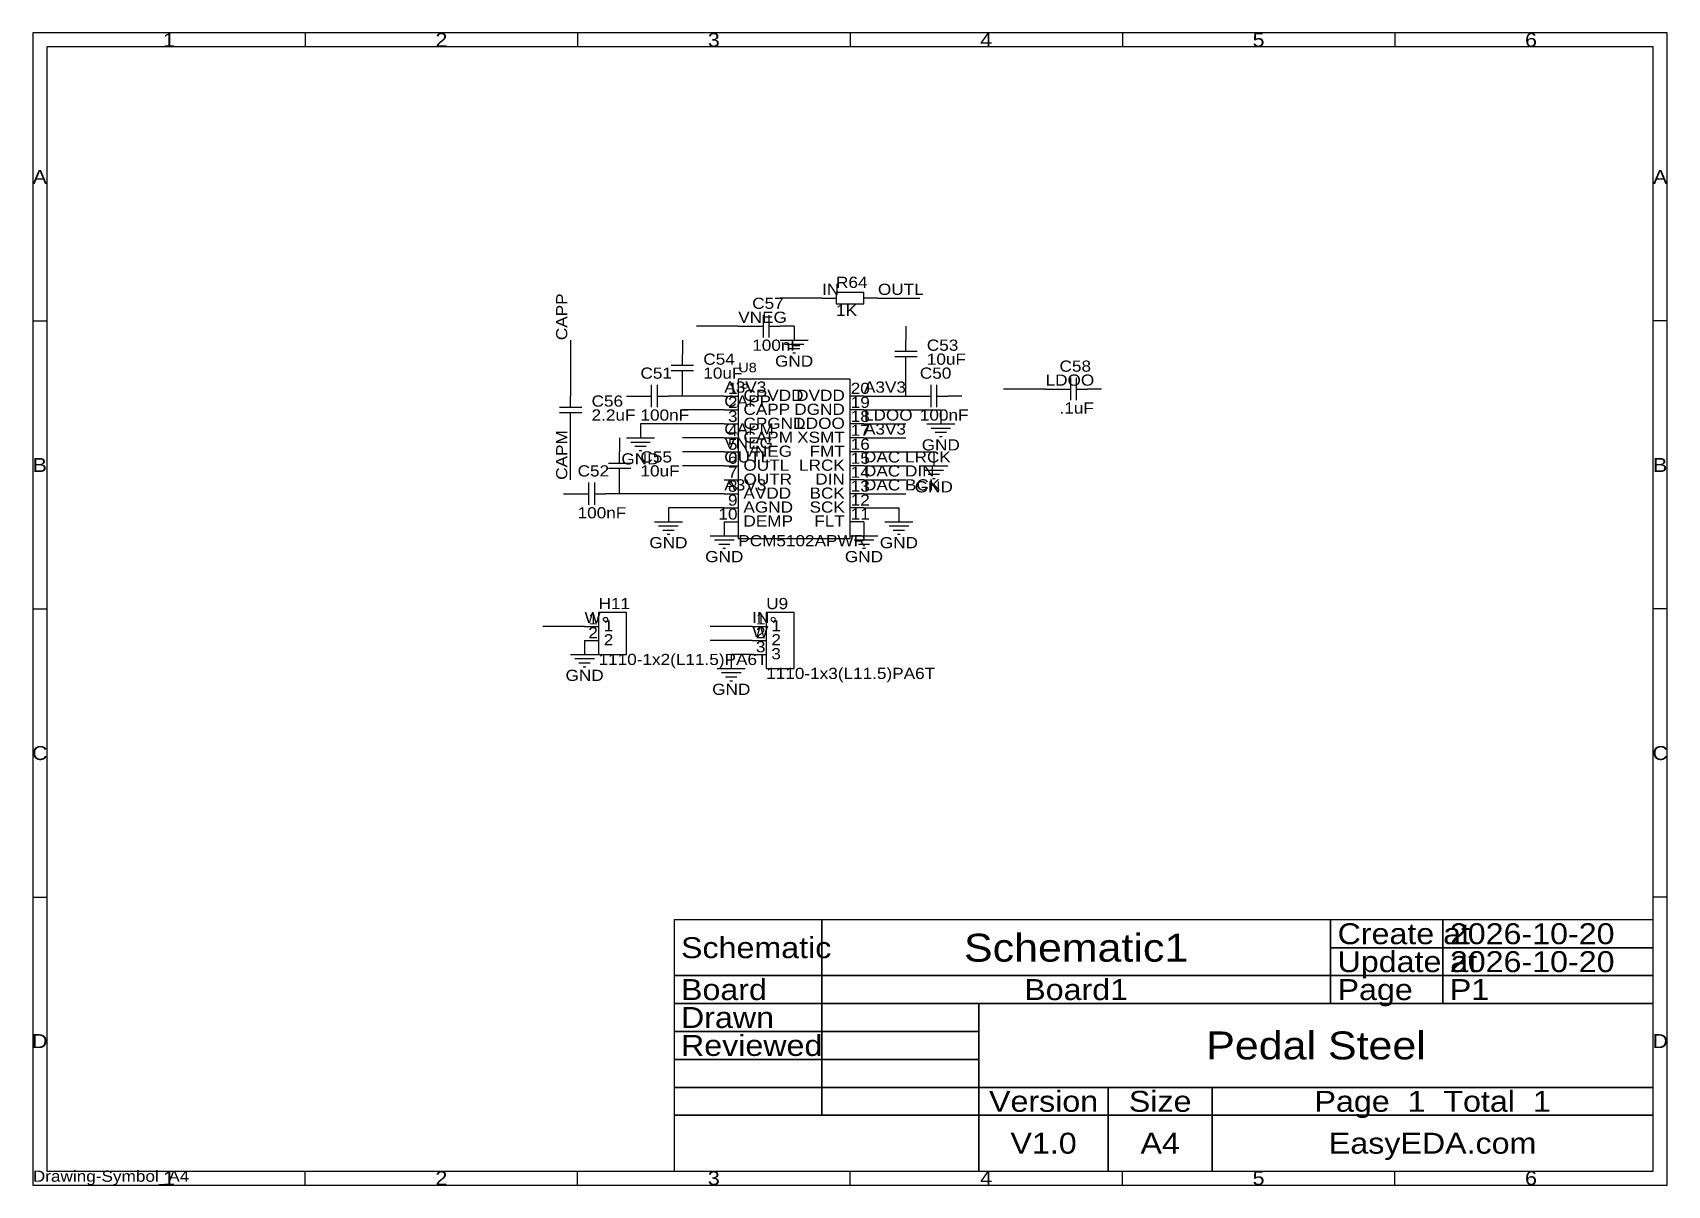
# Model space of a CAD drawing. Header units: millimetres. Extents: x 0 to 297, y 0 to 210.
import ezdxf
from ezdxf.enums import TextEntityAlignment as Align

# ---------------------------------------------------------------- set-up
doc = ezdxf.new("R2010")
doc.units = ezdxf.units.MM
doc.header["$MEASUREMENT"] = 0
doc.styles.get("Standard").update_dxf_attribs({"font": 'arial.ttf'})

msp = doc.modelspace()

# ---------------------------------------------------------------- linework, layer by layer
at = {"color": 1, "true_color": 0xa00000}
for points in [[(0, 209.55), (0, 0), (297.18, 0), (297.18, 209.55)], [(2.54, 207.01), (2.54, 2.54), (294.64, 2.54), (294.64, 207.01)], [(146.05, 162.31), (146.05, 160.27), (151.13, 160.27), (151.13, 162.31)], [(128.27, 146.56), (128.27, 117.6), (148.59, 117.6), (148.59, 146.56)], [(102.87, 104.14), (102.87, 96.52), (107.95, 96.52), (107.95, 104.14)], [(133.35, 104.14), (133.35, 93.98), (138.43, 93.98), (138.43, 104.14)]]:
    msp.add_lwpolyline(points, close=True, dxfattribs=at)
for points in [[(49.53, 209.55), (49.53, 207.01)], [(99.06, 209.55), (99.06, 207.01)], [(148.59, 209.55), (148.59, 207.01)], [(198.12, 209.55), (198.12, 207.01)], [(247.65, 209.55), (247.65, 207.01)], [(132.84, 154.18), (132.84, 158.24)], [(133.86, 158.24), (133.86, 154.18)], [(0, 157.16), (2.54, 157.16)], [(130.81, 156.21), (132.84, 156.21)], [(133.86, 156.21), (135.89, 156.21)], [(297.18, 157.16), (294.64, 157.16)], [(135.89, 153.67), (140.97, 153.67)], [(136.65, 152.91), (140.21, 152.91)], [(137.41, 152.15), (139.45, 152.15)], [(156.72, 151.64), (160.78, 151.64)], [(158.75, 151.64), (158.75, 153.67)], [(116.08, 149.1), (120.14, 149.1)], [(118.11, 149.1), (118.11, 151.13)], [(138.18, 151.38), (138.68, 151.38)], [(160.78, 150.62), (156.72, 150.62)], [(158.75, 148.59), (158.75, 150.62)], [(120.14, 148.08), (116.08, 148.08)], [(118.11, 146.05), (118.11, 148.08)], [(188.72, 142.75), (188.72, 146.81)], [(189.74, 146.81), (189.74, 142.75)], [(97.79, 141.48), (97.79, 143.51)], [(110.49, 143.51), (112.52, 143.51)], [(112.52, 141.48), (112.52, 145.54)], [(113.54, 145.54), (113.54, 141.48)], [(113.54, 143.51), (115.57, 143.51)], [(161.29, 143.51), (163.32, 143.51)], [(163.32, 141.48), (163.32, 145.54)], [(164.34, 145.54), (164.34, 141.48)], [(164.34, 143.51), (166.37, 143.51)], [(186.69, 144.78), (188.72, 144.78)], [(189.74, 144.78), (191.77, 144.78)], [(95.76, 141.48), (99.82, 141.48)], [(99.82, 140.46), (95.76, 140.46)], [(97.79, 138.43), (97.79, 140.46)], [(162.56, 138.43), (167.64, 138.43)], [(163.32, 137.67), (166.88, 137.67)], [(164.08, 136.91), (166.12, 136.91)], [(107.95, 135.89), (113.03, 135.89)], [(108.71, 135.13), (112.27, 135.13)], [(109.47, 134.37), (111.51, 134.37)], [(164.85, 136.14), (165.35, 136.14)], [(104.65, 131.32), (108.71, 131.32)], [(106.68, 131.32), (106.68, 133.35)], [(110.24, 133.6), (110.74, 133.6)], [(161.29, 130.81), (166.37, 130.81)], [(108.71, 130.3), (104.65, 130.3)], [(106.68, 128.27), (106.68, 130.3)], [(162.05, 130.05), (165.61, 130.05)], [(162.81, 129.29), (164.85, 129.29)], [(163.58, 128.52), (164.08, 128.52)], [(99.06, 125.73), (101.09, 125.73)], [(101.09, 123.7), (101.09, 127.76)], [(102.11, 127.76), (102.11, 123.7)], [(102.11, 125.73), (104.14, 125.73)], [(113.03, 120.65), (118.11, 120.65)], [(113.79, 119.89), (117.35, 119.89)], [(114.55, 119.13), (116.59, 119.13)], [(154.94, 120.65), (160.02, 120.65)], [(155.7, 119.89), (159.26, 119.89)], [(156.46, 119.13), (158.5, 119.13)], [(115.32, 118.36), (115.82, 118.36)], [(123.19, 118.11), (128.27, 118.11)], [(123.95, 117.35), (127.51, 117.35)], [(124.71, 116.59), (126.75, 116.59)], [(148.59, 118.11), (153.67, 118.11)], [(149.35, 117.35), (152.91, 117.35)], [(150.11, 116.59), (152.15, 116.59)], [(157.23, 118.36), (157.73, 118.36)], [(125.48, 115.82), (125.98, 115.82)], [(150.88, 115.82), (151.38, 115.82)], [(0, 104.78), (2.54, 104.78)], [(297.18, 104.78), (294.64, 104.78)], [(97.79, 96.52), (102.87, 96.52)], [(98.55, 95.76), (102.11, 95.76)], [(99.31, 95), (101.35, 95)], [(100.08, 94.23), (100.58, 94.23)], [(124.46, 93.98), (129.54, 93.98)], [(125.22, 93.22), (128.78, 93.22)], [(125.98, 92.46), (128.02, 92.46)], [(126.75, 91.69), (127.25, 91.69)], [(0, 52.39), (2.54, 52.39)], [(297.18, 52.39), (294.64, 52.39)], [(143.45, 48.26), (116.59, 48.26)], [(116.59, 48.26), (116.59, 38.1)], [(143.45, 38.1), (143.45, 48.26)], [(235.98, 48.26), (143.45, 48.26)], [(143.45, 48.26), (143.45, 38.1)], [(235.98, 38.1), (235.98, 48.26)], [(256.39, 48.26), (235.98, 48.26)], [(235.98, 48.26), (235.98, 43.18)], [(256.39, 43.18), (256.39, 48.26)], [(294.64, 48.26), (256.39, 48.26)], [(256.39, 48.26), (256.39, 43.18)], [(294.64, 43.18), (294.64, 48.26)], [(235.98, 43.18), (256.39, 43.18)], [(256.39, 43.18), (235.98, 43.18)], [(235.98, 43.18), (235.98, 38.1)], [(256.39, 43.18), (294.64, 43.18)], [(256.39, 38.1), (256.39, 43.18)], [(294.64, 43.18), (256.39, 43.18)], [(256.39, 43.18), (256.39, 38.1)], [(294.64, 38.1), (294.64, 43.18)], [(116.59, 38.1), (143.45, 38.1)], [(143.45, 38.1), (116.59, 38.1)], [(116.59, 38.1), (116.59, 33.02)], [(143.45, 38.1), (235.98, 38.1)], [(143.45, 33.02), (143.45, 38.1)], [(235.98, 38.1), (143.45, 38.1)], [(143.45, 38.1), (143.45, 33.02)], [(235.98, 38.1), (256.39, 38.1)], [(235.98, 33.02), (235.98, 38.1)], [(256.39, 38.1), (235.98, 38.1)], [(235.98, 38.1), (235.98, 33.02)], [(256.39, 38.1), (294.64, 38.1)], [(256.39, 33.02), (256.39, 38.1)], [(294.64, 38.1), (256.39, 38.1)], [(256.39, 38.1), (256.39, 33.02)], [(294.64, 33.02), (294.64, 38.1)], [(116.59, 33.02), (143.45, 33.02)], [(143.45, 33.02), (116.59, 33.02)], [(116.59, 33.02), (116.59, 27.94)], [(143.45, 33.02), (235.98, 33.02)], [(143.45, 27.94), (143.45, 33.02)], [(172.02, 33.02), (143.45, 33.02)], [(143.45, 33.02), (143.45, 27.94)], [(172.02, 27.94), (172.02, 33.02)], [(294.64, 33.02), (172.02, 33.02)], [(172.02, 33.02), (172.02, 17.78)], [(235.98, 33.02), (256.39, 33.02)], [(256.39, 33.02), (294.64, 33.02)], [(294.64, 17.78), (294.64, 33.02)], [(116.59, 27.94), (143.45, 27.94)], [(143.45, 27.94), (116.59, 27.94)], [(116.59, 27.94), (116.59, 22.86)], [(143.45, 27.94), (172.02, 27.94)], [(143.45, 22.86), (143.45, 27.94)], [(172.02, 27.94), (143.45, 27.94)], [(143.45, 27.94), (143.45, 22.86)], [(172.02, 22.86), (172.02, 27.94)], [(116.59, 22.86), (143.45, 22.86)], [(143.45, 22.86), (116.59, 22.86)], [(116.59, 22.86), (116.59, 17.78)], [(143.45, 22.86), (172.02, 22.86)], [(143.45, 17.78), (143.45, 22.86)], [(172.02, 22.86), (143.45, 22.86)], [(143.45, 22.86), (143.45, 17.78)], [(172.02, 17.78), (172.02, 22.86)], [(116.59, 17.78), (143.45, 17.78)], [(143.45, 17.78), (116.59, 17.78)], [(116.59, 17.78), (116.59, 12.7)], [(143.45, 17.78), (172.02, 17.78)], [(143.45, 12.7), (143.45, 17.78)], [(172.02, 17.78), (143.45, 17.78)], [(143.45, 17.78), (143.45, 12.7)], [(172.02, 17.78), (294.64, 17.78)], [(172.02, 12.7), (172.02, 17.78)], [(195.56, 17.78), (172.02, 17.78)], [(172.02, 17.78), (172.02, 12.7)], [(195.56, 12.7), (195.56, 17.78)], [(214.43, 17.78), (195.56, 17.78)], [(195.56, 17.78), (195.56, 12.7)], [(214.43, 12.7), (214.43, 17.78)], [(294.64, 17.78), (214.43, 17.78)], [(214.43, 17.78), (214.43, 12.7)], [(294.64, 12.7), (294.64, 17.78)], [(116.59, 12.7), (143.45, 12.7)], [(172.02, 12.7), (116.59, 12.7)], [(116.59, 12.7), (116.59, 2.54)], [(143.45, 12.7), (172.02, 12.7)], [(172.02, 12.7), (195.56, 12.7)], [(172.02, 2.54), (172.02, 12.7)], [(195.56, 12.7), (172.02, 12.7)], [(172.02, 12.7), (172.02, 2.54)], [(195.56, 12.7), (214.43, 12.7)], [(195.56, 2.54), (195.56, 12.7)], [(214.43, 12.7), (195.56, 12.7)], [(195.56, 12.7), (195.56, 2.54)], [(214.43, 12.7), (294.64, 12.7)], [(214.43, 2.54), (214.43, 12.7)], [(294.64, 12.7), (214.43, 12.7)], [(214.43, 12.7), (214.43, 2.54)], [(294.64, 2.54), (294.64, 12.7)], [(49.53, 0), (49.53, 2.54)], [(99.06, 0), (99.06, 2.54)], [(116.59, 2.54), (172.02, 2.54)], [(148.59, 0), (148.59, 2.54)], [(172.02, 2.54), (195.56, 2.54)], [(195.56, 2.54), (214.43, 2.54)], [(198.12, 0), (198.12, 2.54)], [(214.43, 2.54), (294.64, 2.54)], [(247.65, 0), (247.65, 2.54)]]:
    msp.add_lwpolyline(points, dxfattribs=at)
at = {"color": 1, "true_color": 0x008800}
for points in [[(143.51, 161.29), (135.89, 161.29)], [(153.67, 161.29), (161.29, 161.29)], [(128.27, 156.21), (120.65, 156.21)], [(97.79, 153.67), (97.79, 146.05)], [(151.13, 143.51), (158.75, 143.51), (158.75, 146.05)], [(125.73, 143.51), (118.11, 143.51)], [(184.15, 144.78), (176.53, 144.78)], [(125.73, 140.97), (118.11, 140.97)], [(151.13, 140.97), (165.1, 140.97)], [(125.73, 138.43), (110.49, 138.43)], [(151.13, 138.43), (158.75, 138.43)], [(97.79, 128.27), (97.79, 135.89)], [(125.73, 135.89), (118.11, 135.89)], [(151.13, 135.89), (158.75, 135.89)], [(125.73, 133.35), (118.11, 133.35)], [(125.73, 130.81), (118.11, 130.81)], [(151.13, 133.35), (163.83, 133.35)], [(151.13, 130.81), (158.75, 130.81)], [(151.13, 128.27), (158.75, 128.27)], [(125.73, 125.73), (106.68, 125.73)], [(151.13, 125.73), (158.75, 125.73)], [(125.73, 123.19), (115.57, 123.19)], [(151.13, 123.19), (157.48, 123.19)], [(100.33, 101.6), (92.71, 101.6)], [(130.81, 101.6), (123.19, 101.6)], [(130.81, 99.06), (123.19, 99.06)], [(130.81, 96.52), (127, 96.52)]]:
    msp.add_lwpolyline(points, dxfattribs=at)
at = {"color": 1, "true_color": 0x880000}
for points in [[(143.51, 161.29), (146.05, 161.29)], [(153.67, 161.29), (151.13, 161.29)], [(128.27, 156.21), (130.81, 156.21)], [(138.43, 156.21), (135.89, 156.21)], [(138.43, 156.21), (138.43, 153.67)], [(158.75, 156.21), (158.75, 153.67)], [(118.11, 153.67), (118.11, 151.13)], [(97.79, 146.05), (97.79, 143.51)], [(118.11, 143.51), (118.11, 146.05)], [(158.75, 146.05), (158.75, 148.59)], [(107.95, 143.51), (110.49, 143.51)], [(118.11, 143.51), (115.57, 143.51)], [(125.73, 143.51), (128.27, 143.51)], [(151.13, 143.51), (148.59, 143.51)], [(158.75, 143.51), (161.29, 143.51)], [(168.91, 143.51), (166.37, 143.51)], [(184.15, 144.78), (186.69, 144.78)], [(194.31, 144.78), (191.77, 144.78)], [(125.73, 140.97), (128.27, 140.97)], [(151.13, 140.97), (148.59, 140.97)], [(165.1, 140.97), (165.1, 138.43)], [(97.79, 135.89), (97.79, 138.43)], [(110.49, 138.43), (110.49, 135.89)], [(125.73, 138.43), (128.27, 138.43)], [(151.13, 138.43), (148.59, 138.43)], [(106.68, 135.89), (106.68, 133.35)], [(125.73, 135.89), (128.27, 135.89)], [(151.13, 135.89), (148.59, 135.89)], [(125.73, 133.35), (128.27, 133.35)], [(125.73, 130.81), (128.27, 130.81)], [(151.13, 133.35), (148.59, 133.35)], [(151.13, 130.81), (148.59, 130.81)], [(163.83, 133.35), (163.83, 130.81)], [(106.68, 125.73), (106.68, 128.27)], [(125.73, 128.27), (128.27, 128.27)], [(151.13, 128.27), (148.59, 128.27)], [(96.52, 125.73), (99.06, 125.73)], [(106.68, 125.73), (104.14, 125.73)], [(125.73, 125.73), (128.27, 125.73)], [(151.13, 125.73), (148.59, 125.73)], [(115.57, 123.19), (115.57, 120.65)], [(125.73, 123.19), (128.27, 123.19)], [(151.13, 123.19), (148.59, 123.19)], [(157.48, 123.19), (157.48, 120.65)], [(125.73, 120.65), (128.27, 120.65)], [(125.73, 120.65), (125.73, 118.11)], [(151.13, 120.65), (148.59, 120.65)], [(151.13, 120.65), (151.13, 118.11)], [(100.33, 101.6), (102.87, 101.6)], [(130.81, 101.6), (133.35, 101.6)], [(100.33, 99.06), (102.87, 99.06)], [(100.33, 99.06), (100.33, 96.52)], [(130.81, 99.06), (133.35, 99.06)], [(127, 96.52), (127, 93.98)], [(130.81, 96.52), (133.35, 96.52)]]:
    msp.add_lwpolyline(points, dxfattribs=at)
at = {"color": 1, "lineweight": 0, "true_color": 0xa00000}
for centre in [(129.54, 145.29), (129.54, 145.29), (134.62, 102.87)]:
    msp.add_circle(centre, 0.381, dxfattribs=at)
at = {"true_color": 0xa00000}
msp.add_ellipse((104.14, 102.87), major_axis=(0.381, 0), ratio=1, dxfattribs=at)

# ---------------------------------------------------------------- texts
at = {"color": 1, "true_color": 0xa00000, "width": 1.1}
for s, height, p in [('1', 2.54, (24.77, 208.28)), ('2', 2.54, (74.3, 208.28)), ('3', 2.54, (123.83, 208.28)), ('4', 2.54, (173.35, 208.28)), ('5', 2.54, (222.88, 208.28)), ('6', 2.54, (272.42, 208.28)), ('A', 2.54, (1.27, 183.36)), ('A', 2.54, (295.91, 183.36)), ('B', 2.54, (1.27, 130.97)), ('B', 2.54, (295.91, 130.97)), ('C', 2.54, (1.27, 78.58)), ('C', 2.54, (295.91, 78.58)), ('Schematic1', 5.08, (189.71, 43.18)), ('Board1', 3.81, (189.71, 35.56)), ('D', 2.54, (1.27, 26.19)), ('Pedal Steel', 5.08, (233.33, 25.4)), ('D', 2.54, (295.91, 26.19)), ('Version', 3.81, (183.79, 15.24)), ('Size', 3.81, (204.99, 15.24)), ('Page  1  Total  1', 3.81, (254.53, 15.24)), ('V1.0', 3.81, (183.79, 7.62)), ('A4', 3.81, (204.99, 7.62)), ('EasyEDA.com', 3.81, (254.53, 7.62)), ('1', 2.54, (24.77, 1.27)), ('2', 2.54, (74.3, 1.27)), ('3', 2.54, (123.83, 1.27)), ('4', 2.54, (173.35, 1.27)), ('5', 2.54, (222.88, 1.27)), ('6', 2.54, (272.42, 1.27))]:
    msp.add_text(s, height=height, dxfattribs=at).set_placement(p, align=Align.MIDDLE_CENTER)
at = {"color": 1, "true_color": 0x0000ff, "width": 1.1}
for s, height, p in [('IN', 2.032, (143.51, 161.29)), ('OUTL', 2.032, (153.67, 161.29)), ('VNEG', 2.032, (128.27, 156.21)), ('A3V3', 2.032, (125.73, 143.51)), ('A3V3', 2.032, (151.13, 143.51)), ('LDOO', 2.032, (184.15, 144.78)), ('CAPP', 2.032, (125.73, 140.97)), ('LDOO', 2.032, (151.13, 138.43)), ('CAPM', 2.032, (125.73, 135.89)), ('A3V3', 2.032, (151.13, 135.89)), ('VNEG', 2.032, (125.73, 133.35)), ('OUTL', 2.032, (125.73, 130.81)), ('DAC LRCK', 2.032, (151.13, 130.81)), ('DAC DIN', 2.032, (151.13, 128.27)), ('A3V3', 2.032, (125.73, 125.73)), ('DAC BCK', 2.032, (151.13, 125.73)), ('W', 2.03, (100.33, 101.6)), ('IN', 2.032, (130.81, 101.6)), ('W', 2.03, (130.81, 99.06))]:
    msp.add_text(s, height=height, dxfattribs=at).set_placement(p, align=Align.BOTTOM_LEFT)
at = {"color": 1, "true_color": 0x000080, "width": 1.1}
for s, height, p in [('R64', 2.032, (146.05, 162.56)), ('C57', 2.032, (130.81, 158.75)), ('1K', 2.032, (146.05, 157.48)), ('100nF', 2.032, (130.81, 151.13)), ('C53', 2.032, (162.56, 151.13)), ('C51', 2.032, (110.49, 146.05)), ('C54', 2.032, (121.92, 148.59)), ('10uF', 2.032, (121.92, 146.05)), ('U8', 1.714, (128.27, 147.32)), ('C50', 2.032, (161.29, 146.05)), ('10uF', 2.032, (162.56, 148.59)), ('C58', 2.032, (186.69, 147.32)), ('C56', 2.032, (101.6, 140.97)), ('2.2uF', 2.032, (101.6, 138.43)), ('100nF', 2.032, (110.49, 138.43)), ('100nF', 2.032, (161.29, 138.43)), ('.1uF', 2.032, (186.69, 139.7)), ('C52', 2.032, (99.06, 128.27)), ('C55', 2.032, (110.49, 130.81)), ('10uF', 2.032, (110.49, 128.27)), ('100nF', 2.032, (99.06, 120.65)), ('PCM5102APWR', 2.032, (128.27, 115.57)), ('H11', 2.032, (102.87, 104.14)), ('U9', 2.032, (133.35, 104.14)), ('1110-1x2(L11.5)PA6T', 2.032, (102.87, 93.98)), ('1110-1x3(L11.5)PA6T', 2.032, (133.35, 91.44)), ('Drawing-Symbol_A4', 2.032, (0, 0))]:
    msp.add_text(s, height=height, dxfattribs=at).set_placement(p, align=Align.BOTTOM_LEFT)
at = {"color": 1, "true_color": 0x0000ff, "width": 1.1}
for s, p in [('CAPP', (97.79, 153.67)), ('CAPM', (97.79, 128.27))]:
    msp.add_text(s, height=2.032, rotation=90, dxfattribs=at).set_placement(p, align=Align.BOTTOM_LEFT)
at = {"color": 1, "true_color": 0x000080, "width": 1.1}
for p in [(138.43, 149.86), (138.43, 149.86), (165.1, 134.62), (165.1, 134.62), (110.49, 132.08), (110.49, 132.08), (163.83, 127), (163.83, 127), (115.57, 116.84), (115.57, 116.84), (157.48, 116.84), (157.48, 116.84), (125.73, 114.3), (125.73, 114.3), (151.13, 114.3), (151.13, 114.3), (100.33, 92.71), (100.33, 92.71), (127, 90.17), (127, 90.17)]:
    msp.add_text('GND', height=2.032, dxfattribs=at).set_placement(p, align=Align.MIDDLE_CENTER)
at = {"color": 1, "true_color": 0x000000, "width": 1.1}
for s, height, p in [('1', 2.03, (128.14, 143.28)), ('2', 2.03, (128.14, 140.74)), ('DVDD', 2.032, (147.65, 142.01)), ('3', 2.03, (128.14, 138.2)), ('DGND', 2.032, (147.65, 139.47)), ('4', 2.03, (128.14, 135.66)), ('XSMT', 2.032, (147.65, 134.39)), ('LDOO', 2.032, (147.65, 136.93)), ('5', 2.03, (128.14, 133.12)), ('FMT', 2.032, (147.65, 131.85)), ('6', 2.03, (128.14, 130.58)), ('LRCK', 2.032, (147.65, 129.31)), ('8', 2.03, (128.14, 125.5)), ('7', 2.03, (128.14, 128.04)), ('DIN', 2.032, (147.65, 126.77)), ('9', 2.03, (128.14, 122.96)), ('BCK', 2.032, (147.65, 124.23)), ('10', 2.032, (128.14, 120.42)), ('SCK', 2.032, (147.65, 121.69)), ('FLT', 2.032, (147.65, 119.15)), ('2', 2.03, (102.74, 98.83)), ('1', 2.03, (102.74, 101.37)), ('2', 2.03, (133.22, 98.83)), ('1', 2.03, (133.22, 101.37)), ('3', 2.03, (133.22, 96.29))]:
    msp.add_text(s, height=height, dxfattribs=at).set_placement(p, align=Align.BOTTOM_RIGHT)
for s, height, p in [('20', 2.032, (148.72, 143.28)), ('CPVDD', 2.032, (129.21, 142.01)), ('19', 2.032, (148.72, 140.74)), ('CAPP', 2.032, (129.21, 139.47)), ('18', 2.032, (148.72, 138.2)), ('CPGND', 2.032, (129.21, 136.93)), ('CAPM', 2.032, (129.21, 134.39)), ('17', 2.032, (148.72, 135.66)), ('VNEG', 2.032, (129.21, 131.85)), ('16', 2.032, (148.72, 133.12)), ('OUTL', 2.032, (129.21, 129.31)), ('15', 2.032, (148.72, 130.58)), ('OUTR', 2.032, (129.21, 126.77)), ('14', 2.032, (148.72, 128.04)), ('13', 2.032, (148.72, 125.5)), ('AVDD', 2.032, (129.21, 124.23)), ('12', 2.032, (148.72, 122.96)), ('AGND', 2.032, (129.21, 121.69)), ('11', 2.032, (148.72, 120.42)), ('DEMP', 2.032, (129.21, 119.15)), ('1', 2.03, (103.81, 100.1)), ('1', 2.03, (134.29, 100.1)), ('2', 2.03, (103.81, 97.56)), ('2', 2.03, (134.29, 97.56)), ('3', 2.03, (134.29, 95.02))]:
    msp.add_text(s, height=height, dxfattribs=at).set_placement(p, align=Align.BOTTOM_LEFT)
at = {"color": 1, "true_color": 0xa00000, "width": 1.1}
for s, p in [('Create at', (237.25, 45.72)), ('2026-10-20', (257.66, 45.72)), ('Schematic', (117.86, 43.18)), ('Update at', (237.25, 40.64)), ('2026-10-20', (257.66, 40.64)), ('Board', (117.86, 35.56)), ('Page', (237.25, 35.56)), ('P1', (257.66, 35.56)), ('Drawn', (117.86, 30.48)), ('Reviewed', (117.86, 25.4))]:
    msp.add_text(s, height=3.81, dxfattribs=at).set_placement(p, align=Align.MIDDLE_LEFT)

doc.saveas('drawing.dxf')
